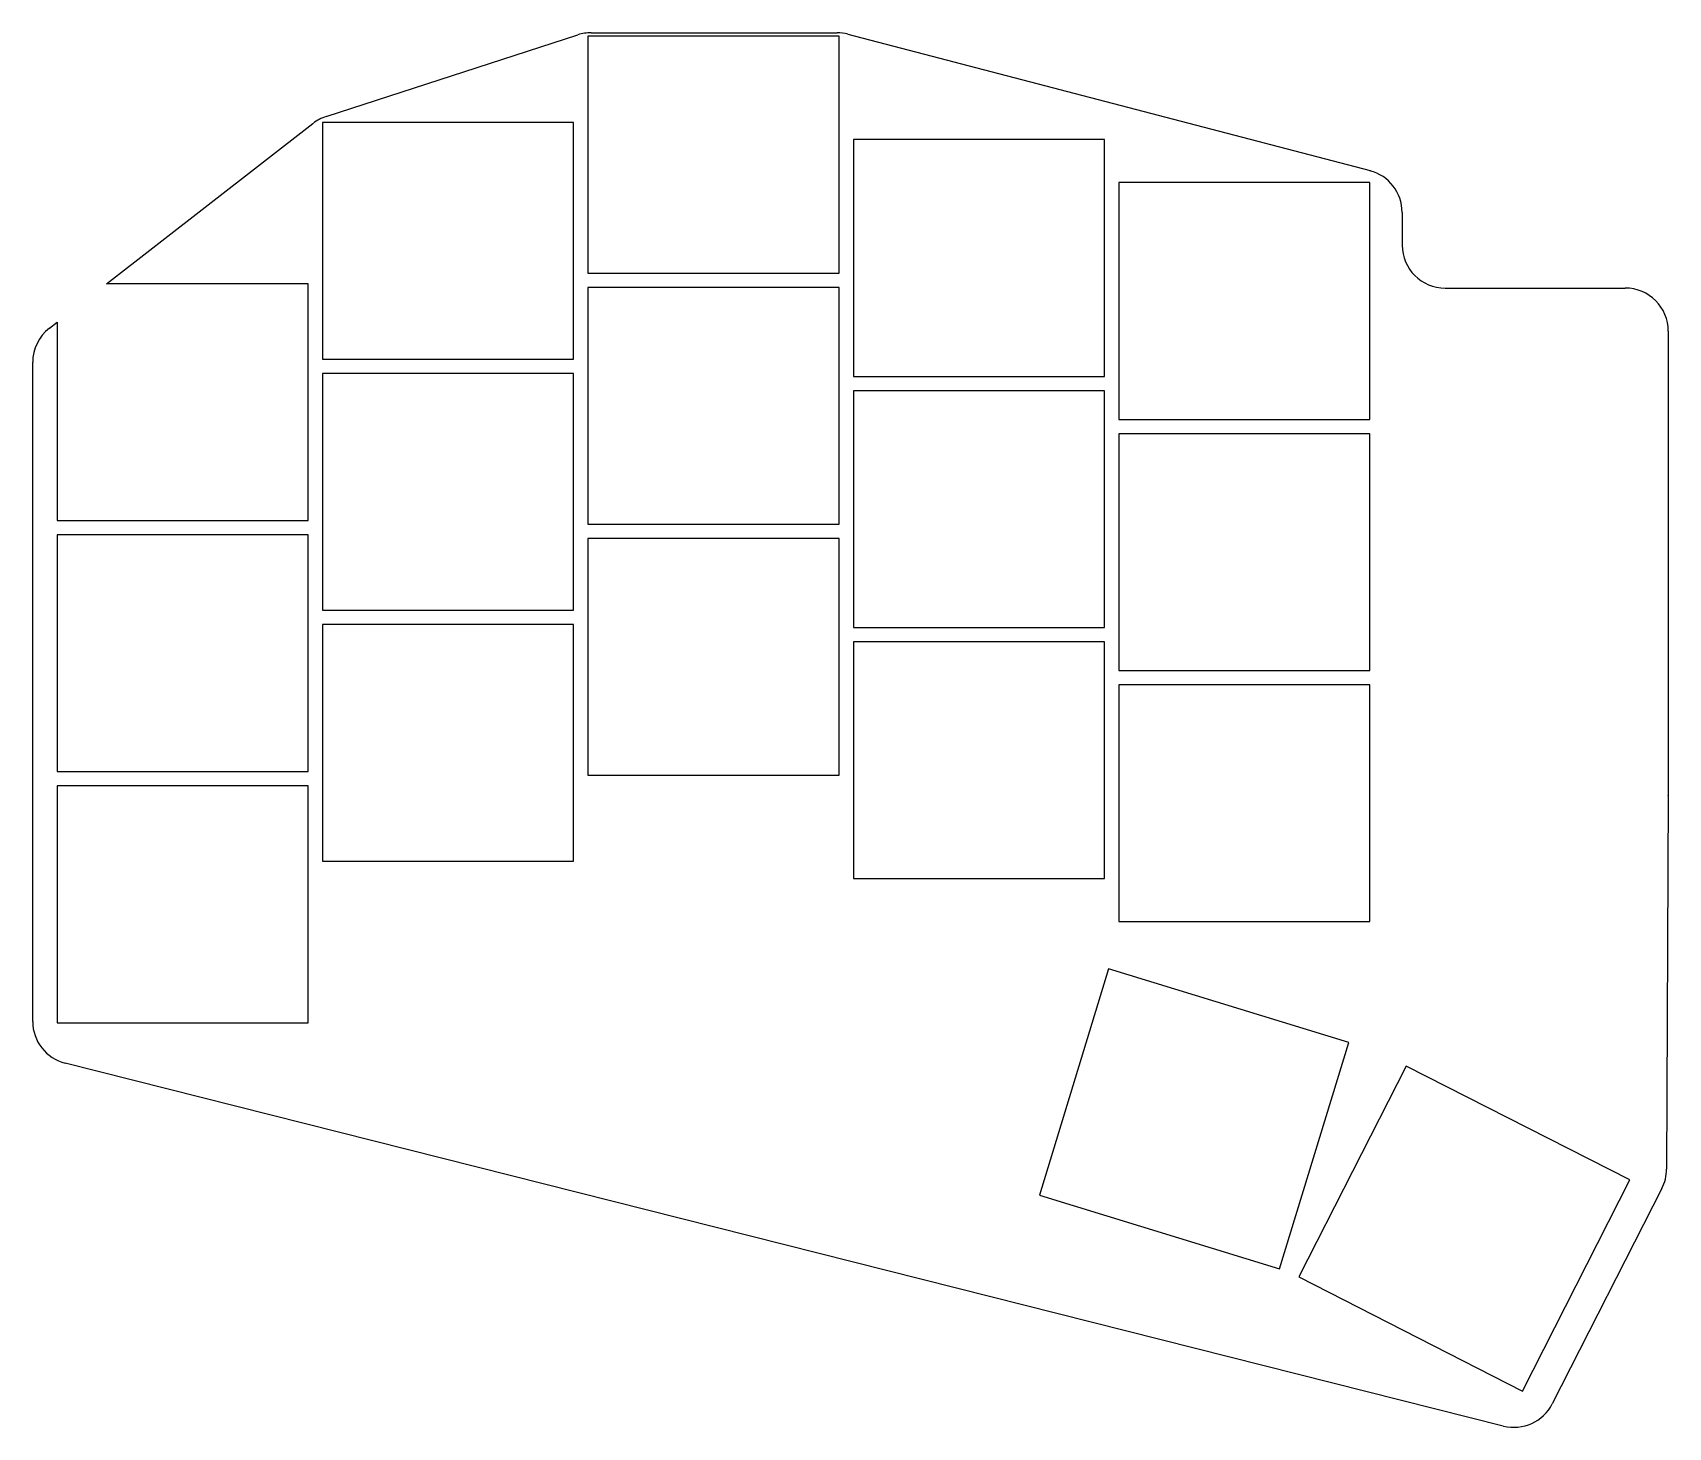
# Model space of a CAD drawing. Header units: millimetres. Extents: x 90 to 204, y -136 to -39.
import ezdxf

# ---------------------------------------------------------------- set-up
doc = ezdxf.new("R2010")
doc.units = ezdxf.units.MM

msp = doc.modelspace()

# ---------------------------------------------------------------- linework, layer by layer
for p, q in [((110, -45.09), (127.55, -39.4)), ((145.75, -39.5), (128.25, -39.5)), ((128.25, -39.5), (128.25, -56)), ((128.47, -39.25), (145.61, -39.25)), ((145.75, -56), (145.75, -39.5)), ((146.37, -39.35), (182.76, -48.86)), ((94.7, -56.75), (109.08, -45.57)), ((127.25, -45.5), (109.75, -45.5)), ((109.75, -45.5), (109.75, -62)), ((127.25, -62), (127.25, -45.5)), ((164.25, -46.7), (146.75, -46.7)), ((146.75, -46.7), (146.75, -63.2)), ((164.25, -63.2), (164.25, -46.7)), ((182.75, -49.7), (165.25, -49.7)), ((165.25, -49.7), (165.25, -66.2)), ((182.75, -66.2), (182.75, -49.7)), ((185, -51.77), (185, -54.05)), ((108.75, -56.75), (94.7, -56.75)), ((108.75, -73.25), (108.75, -56.75)), ((128.25, -56), (145.75, -56)), ((145.75, -57), (128.25, -57)), ((128.25, -57), (128.25, -73.5)), ((145.75, -73.5), (145.75, -57)), ((188, -57.05), (200.55, -57.05)), ((90.71, -59.85), (91.25, -59.43)), ((91.25, -59.43), (91.25, -73.25)), ((203.55, -60.05), (203.55, -92.39)), ((89.55, -108.16), (89.55, -62.22)), ((109.75, -62), (127.25, -62)), ((127.25, -63), (109.75, -63)), ((109.75, -63), (109.75, -79.5)), ((127.25, -79.5), (127.25, -63)), ((146.75, -63.2), (164.25, -63.2)), ((164.25, -64.2), (146.75, -64.2)), ((146.75, -64.2), (146.75, -80.7)), ((164.25, -80.7), (164.25, -64.2)), ((165.25, -66.2), (182.75, -66.2)), ((182.75, -67.2), (165.25, -67.2)), ((165.25, -67.2), (165.25, -83.7)), ((182.75, -83.7), (182.75, -67.2)), ((91.25, -73.25), (108.75, -73.25)), ((128.25, -73.5), (145.75, -73.5)), ((108.75, -74.25), (91.25, -74.25)), ((91.25, -74.25), (91.25, -90.75)), ((108.75, -90.75), (108.75, -74.25)), ((145.75, -74.5), (128.25, -74.5)), ((128.25, -74.5), (128.25, -91)), ((145.75, -91), (145.75, -74.5)), ((109.75, -79.5), (127.25, -79.5)), ((127.25, -80.5), (109.75, -80.5)), ((109.75, -80.5), (109.75, -97)), ((127.25, -97), (127.25, -80.5)), ((146.75, -80.7), (164.25, -80.7)), ((164.25, -81.7), (146.75, -81.7)), ((146.75, -81.7), (146.75, -98.2)), ((164.25, -98.2), (164.25, -81.7)), ((165.25, -83.7), (182.75, -83.7)), ((182.75, -84.7), (165.25, -84.7)), ((165.25, -84.7), (165.25, -101.2)), ((182.75, -101.2), (182.75, -84.7)), ((91.25, -90.75), (108.75, -90.75)), ((128.25, -91), (145.75, -91)), ((108.75, -91.75), (91.25, -91.75)), ((91.25, -91.75), (91.25, -108.25)), ((108.75, -108.25), (108.75, -91.75)), ((203.55, -92.41), (203.43, -118.45)), ((109.75, -97), (127.25, -97)), ((146.75, -98.2), (164.25, -98.2)), ((165.25, -101.2), (182.75, -101.2)), ((164.54, -104.5), (159.72, -120.28)), ((181.28, -109.62), (164.54, -104.5)), ((91.25, -108.25), (108.75, -108.25)), ((176.46, -125.4), (181.28, -109.62)), ((192.05, -136.36), (91.82, -111.07)), ((185.29, -111.27), (177.8, -125.97)), ((200.88, -119.21), (185.29, -111.27)), ((193.39, -133.92), (200.88, -119.21)), ((159.72, -120.28), (176.46, -125.4)), ((203.11, -119.8), (195.46, -134.81)), ((177.8, -125.97), (193.39, -133.92))]:
    msp.add_line(p, q)
for centre, start, end in [((128.47, -42.25), 90, 107.9691), ((145.61, -42.25), 75.3433, 90), ((110.93, -47.94), 107.9691, 127.8451), ((182, -51.77), 0, 75.3433), ((188, -54.05), 180, 270), ((200.55, -60.05), 0, 90), ((92.55, -62.22), 127.8451, 180), ((200.55, -92.39), 359.7435, 0), ((92.55, -108.16), 180, 255.8426), ((200.43, -118.44), 333, 359.7435), ((192.79, -133.45), 255.8426, 333)]:
    msp.add_arc(centre, 3, start, end)

doc.saveas('drawing.dxf')
